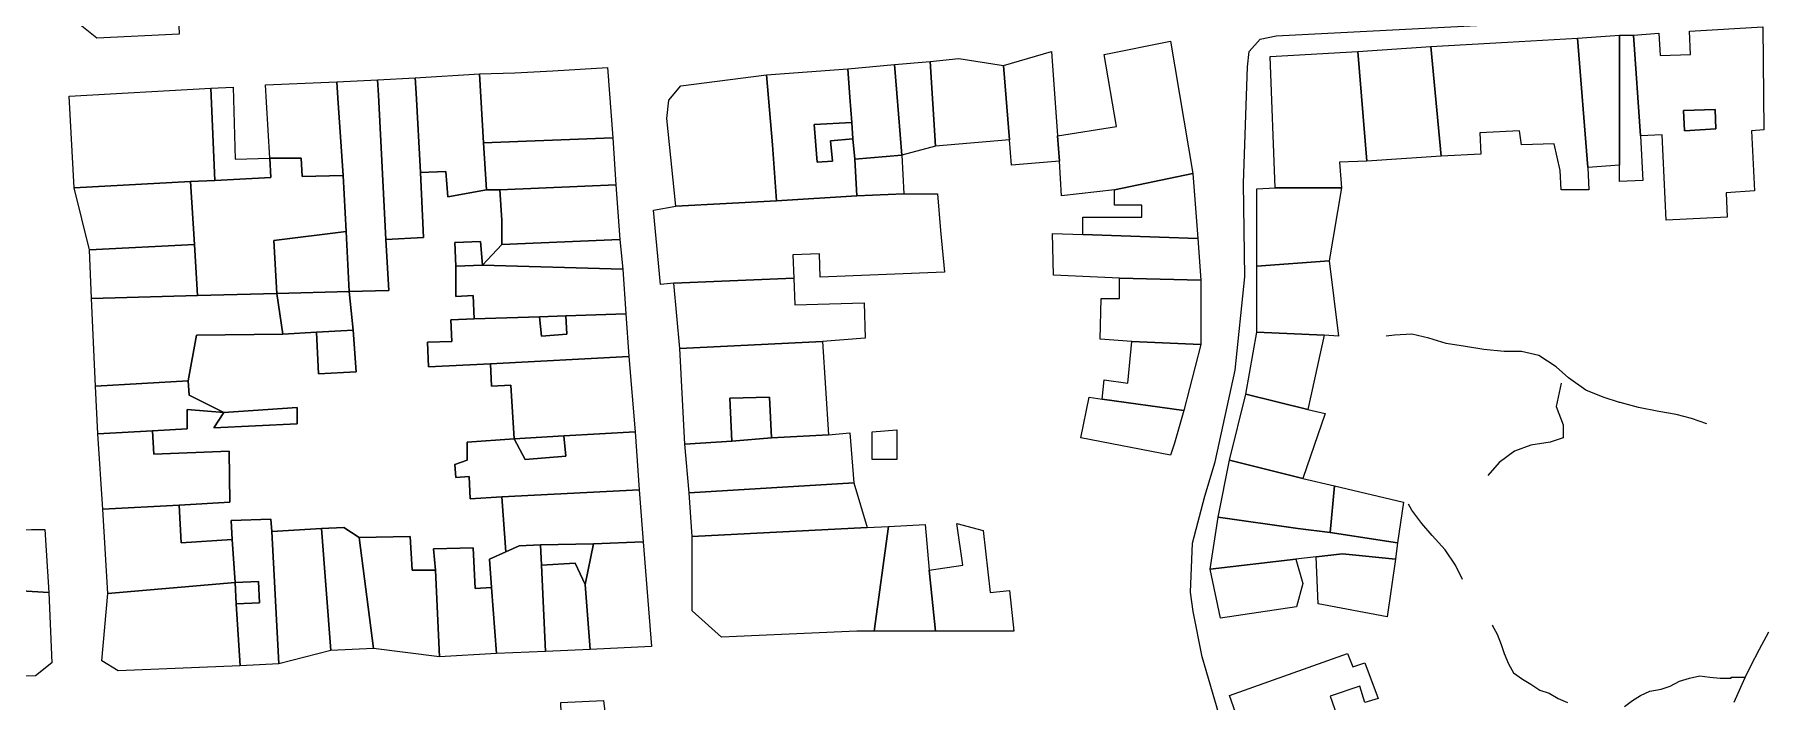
# Model space of a CAD drawing. Header units: inches. Extents: x 1138763 to 1140867, y 1050756 to 1053008.
# Drawn here: x 1139498.6 to 1139711.1, y 1051909.1 to 1051991.1 of the extents above; entities that cross this region are included whole.
import ezdxf

# ---------------------------------------------------------------- set-up
doc = ezdxf.new("R2010")
doc.units = ezdxf.units.IN
doc.header["$MEASUREMENT"] = 0
for name, color, linetype, lineweight in [('LimEdif_AM', 44, 'Continuous', 5), ('ViaPrin_AM', 1, 'Continuous', 15), ('ViaSec_AM', 1, 'Continuous', 18)]:
    doc.layers.add(name, color=color, linetype=linetype, lineweight=lineweight)

msp = doc.modelspace()

# ---------------------------------------------------------------- linework, layer by layer
at = {"layer": 'LimEdif_AM'}
for points in [[(1139515.69, 1052006), (1139516.31, 1051991.12), (1139506.19, 1051990.62), (1139503.56, 1051992.75), (1139502.94, 1052003.62), (1139515.69, 1052006)], [(1139688.06, 1051990.62), (1139693.19, 1051991), (1139693.19, 1051975), (1139689.31, 1051974.75), (1139688.06, 1051990.62)], [(1139693.19, 1051991), (1139694.94, 1051991), (1139695.81, 1051978.62), (1139696.06, 1051973.12), (1139693.19, 1051973), (1139693.19, 1051975), (1139693.19, 1051991)], [(1139695.81, 1051978.62), (1139694.94, 1051991), (1139698.06, 1051991.25), (1139698.19, 1051988.5), (1139701.94, 1051988.62), (1139701.81, 1051991.5), (1139710.81, 1051992), (1139710.94, 1051979.37), (1139709.44, 1051979.25), (1139709.81, 1051971.87), (1139706.31, 1051971.62), (1139706.44, 1051968.62), (1139698.94, 1051968.25), (1139698.44, 1051978.75), (1139695.81, 1051978.62)], [(1139617.56, 1051987.25), (1139623.44, 1051989), (1139624.19, 1051978.62), (1139624.44, 1051975.5), (1139618.56, 1051975), (1139618.31, 1051978.12), (1139617.56, 1051987.25)], [(1139624.44, 1051975.5), (1139624.19, 1051978.62), (1139631.44, 1051979.75), (1139629.94, 1051988.62), (1139638.06, 1051990.25), (1139640.81, 1051974), (1139631.19, 1051972), (1139624.69, 1051971.25), (1139624.44, 1051975.5)], [(1139662.19, 1051975.5), (1139658.81, 1051975.37), (1139659.06, 1051972.25), (1139650.94, 1051972.25), (1139650.31, 1051988.37), (1139661.06, 1051989), (1139662.19, 1051975.5)], [(1139661.06, 1051989), (1139670.06, 1051989.62), (1139671.31, 1051976.12), (1139662.19, 1051975.5), (1139661.06, 1051989)], [(1139670.06, 1051989.62), (1139679.44, 1051990.12), (1139688.06, 1051990.62), (1139689.31, 1051974.75), (1139689.44, 1051972), (1139686.06, 1051972), (1139685.94, 1051974.37), (1139685.19, 1051977.62), (1139681.19, 1051977.5), (1139680.94, 1051979.25), (1139676.06, 1051979), (1139676.19, 1051976.37), (1139671.31, 1051976.12), (1139670.06, 1051989.62)], [(1139553.19, 1051986.25), (1139557.56, 1051986.37), (1139562.19, 1051986.62), (1139568.94, 1051987), (1139569.56, 1051978.37), (1139553.69, 1051977.75), (1139553.19, 1051986.25)], [(1139588.44, 1051986.12), (1139598.44, 1051986.87), (1139598.69, 1051983.37), (1139598.94, 1051980.25), (1139594.31, 1051980), (1139594.69, 1051975.37), (1139596.56, 1051975.5), (1139596.31, 1051978), (1139599.06, 1051978.25), (1139599.31, 1051975.75), (1139599.56, 1051971.25), (1139589.69, 1051970.62), (1139589.19, 1051977.5), (1139588.44, 1051986.12)], [(1139598.44, 1051986.87), (1139604.19, 1051987.37), (1139604.44, 1051983.87), (1139605.06, 1051976.25), (1139599.31, 1051975.75), (1139599.06, 1051978.25), (1139598.94, 1051980.25), (1139598.69, 1051983.37), (1139598.44, 1051986.87)], [(1139604.19, 1051987.37), (1139608.56, 1051987.75), (1139609.19, 1051977.37), (1139605.06, 1051976.25), (1139604.44, 1051983.87), (1139604.19, 1051987.37)], [(1139608.56, 1051987.75), (1139612.06, 1051988.12), (1139617.56, 1051987.25), (1139618.31, 1051978.12), (1139609.19, 1051977.37), (1139608.56, 1051987.75)], [(1139520.19, 1051984.5), (1139522.94, 1051984.62), (1139523.19, 1051975.75), (1139527.44, 1051975.87), (1139527.56, 1051973.5), (1139520.69, 1051973.12), (1139520.19, 1051984.5)], [(1139527.44, 1051975.87), (1139527.06, 1051982.75), (1139526.94, 1051984.87), (1139535.69, 1051985.25), (1139535.81, 1051983.25), (1139536.44, 1051973.75), (1139531.44, 1051973.62), (1139531.31, 1051975.87), (1139527.44, 1051975.87)], [(1139535.69, 1051985.25), (1139540.69, 1051985.5), (1139540.81, 1051983.62), (1139541.69, 1051965.87), (1139542.06, 1051959.62), (1139537.19, 1051959.5), (1139536.81, 1051966.87), (1139536.44, 1051973.75), (1139535.81, 1051983.25), (1139535.69, 1051985.25)], [(1139540.69, 1051985.5), (1139545.31, 1051985.75), (1139545.44, 1051983.87), (1139545.94, 1051974.12), (1139546.31, 1051966.12), (1139541.69, 1051965.87), (1139540.81, 1051983.62), (1139540.69, 1051985.5)], [(1139545.31, 1051985.75), (1139553.19, 1051986.25), (1139553.69, 1051977.75), (1139554.06, 1051972), (1139549.31, 1051971.12), (1139549.06, 1051974.25), (1139545.94, 1051974.12), (1139545.44, 1051983.87), (1139545.31, 1051985.75)], [(1139589.69, 1051970.62), (1139577.31, 1051970), (1139576.19, 1051980.75), (1139576.44, 1051983), (1139577.94, 1051984.75), (1139588.44, 1051986.12), (1139589.19, 1051977.5), (1139589.69, 1051970.62)], [(1139520.69, 1051973.12), (1139517.69, 1051973), (1139503.44, 1051972.25), (1139502.81, 1051983.5), (1139520.19, 1051984.5), (1139520.69, 1051973.12)], [(1139701.19, 1051979.25), (1139705.06, 1051979.5), (1139704.94, 1051981.87), (1139701.06, 1051981.75), (1139701.19, 1051979.25)], [(1139701.19, 1051979.25), (1139701.06, 1051981.75), (1139704.94, 1051981.87), (1139705.06, 1051979.5), (1139701.19, 1051979.25)], [(1139569.56, 1051978.37), (1139569.94, 1051972.62), (1139555.69, 1051972), (1139554.06, 1051972), (1139553.69, 1051977.75), (1139569.56, 1051978.37)], [(1139599.06, 1051978.25), (1139596.31, 1051978), (1139596.56, 1051975.5), (1139594.69, 1051975.37), (1139594.31, 1051980), (1139598.94, 1051980.25), (1139599.06, 1051978.25)], [(1139605.06, 1051976.25), (1139605.31, 1051971.5), (1139599.56, 1051971.25), (1139599.31, 1051975.75), (1139605.06, 1051976.25)], [(1139517.31, 1051945), (1139521.81, 1051944.62), (1139520.56, 1051942.75), (1139530.81, 1051943.25), (1139530.81, 1051945.25), (1139521.81, 1051944.62), (1139517.56, 1051946.75), (1139517.44, 1051948.5), (1139518.44, 1051954.12), (1139529.06, 1051954.25), (1139533.19, 1051954.5), (1139533.44, 1051949.37), (1139538.06, 1051949.62), (1139537.69, 1051954.75), (1139537.19, 1051959.5), (1139542.06, 1051959.62), (1139541.69, 1051965.87), (1139546.31, 1051966.12), (1139545.94, 1051974.12), (1139549.06, 1051974.25), (1139549.31, 1051971.12), (1139554.06, 1051972), (1139555.69, 1051972), (1139555.94, 1051968.25), (1139555.94, 1051965.25), (1139553.56, 1051962.75), (1139553.31, 1051965.62), (1139550.19, 1051965.5), (1139550.31, 1051962.62), (1139550.31, 1051958.87), (1139552.44, 1051959), (1139552.56, 1051956.12), (1139549.69, 1051956), (1139549.81, 1051953.37), (1139546.81, 1051953.25), (1139546.94, 1051950.25), (1139554.56, 1051950.62), (1139554.69, 1051947.87), (1139557.06, 1051948), (1139557.44, 1051941.37), (1139551.69, 1051941), (1139551.69, 1051938.75), (1139550.19, 1051938.25), (1139550.31, 1051936.62), (1139551.94, 1051936.75), (1139552.06, 1051934), (1139555.94, 1051934.25), (1139556.44, 1051927.5), (1139554.44, 1051926.62), (1139554.69, 1051923.12), (1139552.69, 1051923), (1139552.44, 1051928), (1139547.56, 1051927.87), (1139547.81, 1051925.25), (1139544.94, 1051925.25), (1139544.69, 1051929.37), (1139538.44, 1051929.25), (1139536.56, 1051930.5), (1139533.81, 1051930.37), (1139527.69, 1051930), (1139527.56, 1051931.5), (1139522.69, 1051931.37), (1139522.81, 1051929), (1139516.56, 1051928.62), (1139516.31, 1051933.25), (1139522.56, 1051933.62), (1139522.44, 1051939.87), (1139513.19, 1051939.5), (1139513.06, 1051942.37), (1139517.31, 1051942.62), (1139517.31, 1051945)], [(1139536.44, 1051973.75), (1139536.81, 1051966.87), (1139527.94, 1051965.75), (1139528.31, 1051959.25), (1139518.56, 1051959), (1139518.19, 1051965.25), (1139517.69, 1051973), (1139520.69, 1051973.12), (1139527.56, 1051973.5), (1139527.44, 1051975.87), (1139531.31, 1051975.87), (1139531.44, 1051973.62), (1139536.44, 1051973.75)], [(1139640.81, 1051974), (1139641.44, 1051966), (1139627.31, 1051966.5), (1139627.31, 1051968.62), (1139634.56, 1051968.62), (1139634.56, 1051970.12), (1139631.19, 1051970.12), (1139631.19, 1051972), (1139640.81, 1051974)], [(1139517.69, 1051973), (1139518.19, 1051965.25), (1139505.31, 1051964.62), (1139503.44, 1051972.25), (1139517.69, 1051973)], [(1139569.94, 1051972.62), (1139570.44, 1051965.87), (1139555.94, 1051965.25), (1139555.94, 1051968.25), (1139555.69, 1051972), (1139569.94, 1051972.62)], [(1139659.06, 1051972.25), (1139657.56, 1051963.25), (1139648.69, 1051962.62), (1139648.69, 1051972.12), (1139650.94, 1051972.25), (1139659.06, 1051972.25)], [(1139605.31, 1051971.5), (1139609.44, 1051971.5), (1139609.81, 1051967), (1139610.31, 1051961.87), (1139595.06, 1051961.25), (1139594.94, 1051964.12), (1139591.69, 1051964), (1139591.81, 1051961.12), (1139577.06, 1051960.5), (1139575.44, 1051960.37), (1139574.56, 1051969.5), (1139577.31, 1051970), (1139589.69, 1051970.62), (1139599.56, 1051971.25), (1139605.31, 1051971.5)], [(1139537.19, 1051959.5), (1139528.31, 1051959.25), (1139527.94, 1051965.75), (1139536.81, 1051966.87), (1139537.19, 1051959.5)], [(1139553.56, 1051962.75), (1139550.31, 1051962.62), (1139550.19, 1051965.5), (1139553.31, 1051965.62), (1139553.56, 1051962.75)], [(1139570.44, 1051965.87), (1139570.81, 1051962.25), (1139553.56, 1051962.75), (1139555.94, 1051965.25), (1139570.44, 1051965.87)], [(1139641.44, 1051966), (1139641.81, 1051960.87), (1139631.81, 1051961.12), (1139623.69, 1051961.5), (1139623.56, 1051966.62), (1139627.31, 1051966.5), (1139641.44, 1051966)], [(1139518.19, 1051965.25), (1139518.56, 1051959), (1139505.56, 1051958.62), (1139505.31, 1051964.62), (1139518.19, 1051965.25)], [(1139553.56, 1051962.75), (1139570.81, 1051962.25), (1139571.19, 1051956.75), (1139563.81, 1051956.5), (1139560.56, 1051956.37), (1139552.56, 1051956.12), (1139552.44, 1051959), (1139550.31, 1051958.87), (1139550.31, 1051962.62), (1139553.56, 1051962.75)], [(1139657.56, 1051963.25), (1139658.69, 1051954), (1139656.94, 1051954.12), (1139648.69, 1051954.5), (1139648.69, 1051962.62), (1139657.56, 1051963.25)], [(1139528.31, 1051959.25), (1139529.06, 1051954.25), (1139518.44, 1051954.12), (1139517.44, 1051948.5), (1139506.06, 1051947.87), (1139505.56, 1051958.62), (1139518.56, 1051959), (1139528.31, 1051959.25)], [(1139537.19, 1051959.5), (1139537.69, 1051954.75), (1139533.19, 1051954.5), (1139529.06, 1051954.25), (1139528.31, 1051959.25), (1139537.19, 1051959.5)], [(1139591.81, 1051961.12), (1139591.94, 1051957.87), (1139600.44, 1051958.12), (1139600.56, 1051953.75), (1139595.31, 1051953.37), (1139577.81, 1051952.5), (1139577.06, 1051960.5), (1139591.81, 1051961.12)], [(1139641.81, 1051960.87), (1139641.81, 1051953), (1139633.31, 1051953.37), (1139629.44, 1051953.62), (1139629.56, 1051958.62), (1139631.81, 1051958.62), (1139631.81, 1051961.12), (1139641.81, 1051960.87)], [(1139571.19, 1051956.75), (1139571.56, 1051951.5), (1139554.56, 1051950.62), (1139546.94, 1051950.25), (1139546.81, 1051953.25), (1139549.81, 1051953.37), (1139549.69, 1051956), (1139552.56, 1051956.12), (1139560.56, 1051956.37), (1139560.81, 1051954), (1139563.94, 1051954.25), (1139563.81, 1051956.5), (1139571.19, 1051956.75)], [(1139563.81, 1051956.5), (1139563.94, 1051954.25), (1139560.81, 1051954), (1139560.56, 1051956.37), (1139563.81, 1051956.5)], [(1139537.69, 1051954.75), (1139538.06, 1051949.62), (1139533.44, 1051949.37), (1139533.19, 1051954.5), (1139537.69, 1051954.75)], [(1139595.31, 1051953.37), (1139596.06, 1051941.87), (1139589.06, 1051941.5), (1139588.81, 1051946.5), (1139583.94, 1051946.37), (1139584.19, 1051941.12), (1139578.44, 1051940.75), (1139577.81, 1051952.5), (1139595.31, 1051953.37)], [(1139641.81, 1051953), (1139639.69, 1051944.87), (1139629.69, 1051946.25), (1139629.94, 1051948.62), (1139632.81, 1051948.25), (1139633.31, 1051953.37), (1139641.81, 1051953)], [(1139656.94, 1051954.12), (1139654.94, 1051945), (1139647.31, 1051946.87), (1139648.69, 1051954.5), (1139656.94, 1051954.12)], [(1139571.56, 1051951.5), (1139572.31, 1051942.25), (1139563.56, 1051941.75), (1139557.44, 1051941.37), (1139557.06, 1051948), (1139554.69, 1051947.87), (1139554.56, 1051950.62), (1139571.56, 1051951.5)], [(1139517.44, 1051948.5), (1139517.56, 1051946.75), (1139521.81, 1051944.62), (1139517.31, 1051945), (1139517.31, 1051942.62), (1139513.06, 1051942.37), (1139506.31, 1051942), (1139506.06, 1051947.87), (1139517.44, 1051948.5)], [(1139589.06, 1051941.5), (1139584.19, 1051941.12), (1139583.94, 1051946.37), (1139588.81, 1051946.5), (1139589.06, 1051941.5)], [(1139639.69, 1051944.87), (1139638.56, 1051940.87), (1139638.06, 1051939.37), (1139627.06, 1051941.5), (1139628.06, 1051946.5), (1139629.69, 1051946.25), (1139639.69, 1051944.87)], [(1139654.94, 1051945), (1139657.06, 1051944.5), (1139654.31, 1051936.5), (1139645.31, 1051938.75), (1139647.31, 1051946.87), (1139654.94, 1051945)], [(1139521.81, 1051944.62), (1139530.81, 1051945.25), (1139530.81, 1051943.25), (1139520.56, 1051942.75), (1139521.81, 1051944.62)], [(1139513.06, 1051942.37), (1139513.19, 1051939.5), (1139522.44, 1051939.87), (1139522.56, 1051933.62), (1139516.31, 1051933.25), (1139506.94, 1051932.75), (1139506.31, 1051942), (1139513.06, 1051942.37)], [(1139572.31, 1051942.25), (1139572.81, 1051935.12), (1139555.94, 1051934.25), (1139552.06, 1051934), (1139551.94, 1051936.75), (1139550.31, 1051936.62), (1139550.19, 1051938.25), (1139551.69, 1051938.75), (1139551.69, 1051941), (1139557.44, 1051941.37), (1139558.81, 1051938.87), (1139563.81, 1051939.25), (1139563.56, 1051941.75), (1139572.31, 1051942.25)], [(1139596.06, 1051941.87), (1139598.69, 1051942.12), (1139599.19, 1051936), (1139578.94, 1051934.75), (1139578.44, 1051940.75), (1139584.19, 1051941.12), (1139589.06, 1051941.5), (1139596.06, 1051941.87)], [(1139604.44, 1051938.87), (1139601.44, 1051938.87), (1139601.44, 1051942.25), (1139604.44, 1051942.5), (1139604.44, 1051938.87)], [(1139563.56, 1051941.75), (1139563.81, 1051939.25), (1139558.81, 1051938.87), (1139557.44, 1051941.37), (1139563.56, 1051941.75)], [(1139654.31, 1051936.5), (1139658.19, 1051935.62), (1139657.69, 1051929.87), (1139653.69, 1051930.37), (1139643.94, 1051931.75), (1139645.31, 1051938.75), (1139654.31, 1051936.5)], [(1139599.19, 1051936), (1139600.81, 1051930.5), (1139579.31, 1051929.37), (1139578.94, 1051934.75), (1139599.19, 1051936)], [(1139572.81, 1051935.12), (1139573.31, 1051928.75), (1139567.19, 1051928.5), (1139560.69, 1051928.37), (1139558.06, 1051928.25), (1139556.44, 1051927.5), (1139555.94, 1051934.25), (1139572.81, 1051935.12)], [(1139658.19, 1051935.62), (1139666.69, 1051933.62), (1139665.94, 1051928.62), (1139657.69, 1051929.87), (1139658.19, 1051935.62)], [(1139516.31, 1051933.25), (1139516.56, 1051928.62), (1139522.81, 1051929), (1139523.19, 1051923.75), (1139507.56, 1051922.37), (1139506.94, 1051932.75), (1139516.31, 1051933.25)], [(1139527.69, 1051930), (1139528.56, 1051913.75), (1139523.81, 1051913.5), (1139523.31, 1051921.12), (1139526.19, 1051921.25), (1139526.06, 1051923.87), (1139523.19, 1051923.75), (1139522.81, 1051929), (1139522.69, 1051931.37), (1139527.56, 1051931.5), (1139527.69, 1051930)], [(1139657.69, 1051929.87), (1139665.94, 1051928.62), (1139665.69, 1051926.62), (1139659.19, 1051927.25), (1139655.94, 1051926.87), (1139653.44, 1051926.62), (1139642.94, 1051925.37), (1139643.94, 1051931.75), (1139653.69, 1051930.37), (1139657.69, 1051929.87)], [(1139498.19, 1051930.25), (1139499.81, 1051930.25), (1139500.31, 1051922.5), (1139494.19, 1051922.87), (1139494.19, 1051925.87), (1139489.94, 1051925.75), (1139489.81, 1051929.87), (1139498.19, 1051930.25)], [(1139533.81, 1051930.37), (1139534.94, 1051915.37), (1139528.56, 1051913.75), (1139527.69, 1051930), (1139533.81, 1051930.37)], [(1139538.44, 1051929.25), (1139540.19, 1051915.62), (1139534.94, 1051915.37), (1139533.81, 1051930.37), (1139536.56, 1051930.5), (1139538.44, 1051929.25)], [(1139547.81, 1051925.25), (1139548.31, 1051914.62), (1139540.19, 1051915.62), (1139538.44, 1051929.25), (1139544.69, 1051929.37), (1139544.94, 1051925.25), (1139547.81, 1051925.25)], [(1139600.81, 1051930.5), (1139603.44, 1051930.62), (1139601.69, 1051917.75), (1139599.56, 1051917.75), (1139582.94, 1051917), (1139579.31, 1051920.25), (1139579.31, 1051929.37), (1139600.81, 1051930.5)], [(1139603.44, 1051930.62), (1139607.94, 1051930.87), (1139608.44, 1051925.25), (1139609.19, 1051917.75), (1139601.69, 1051917.75), (1139603.44, 1051930.62)], [(1139609.19, 1051917.75), (1139608.44, 1051925.25), (1139612.56, 1051925.87), (1139611.81, 1051931), (1139615.06, 1051930.12), (1139615.94, 1051922.5), (1139618.31, 1051922.75), (1139618.81, 1051917.75), (1139609.19, 1051917.75)], [(1139554.69, 1051923.12), (1139555.31, 1051915), (1139548.31, 1051914.62), (1139547.81, 1051925.25), (1139547.56, 1051927.87), (1139552.44, 1051928), (1139552.69, 1051923), (1139554.69, 1051923.12)], [(1139560.69, 1051928.37), (1139560.81, 1051925.87), (1139561.31, 1051915.25), (1139555.31, 1051915), (1139554.69, 1051923.12), (1139554.44, 1051926.62), (1139556.44, 1051927.5), (1139558.06, 1051928.25), (1139560.69, 1051928.37)], [(1139567.19, 1051928.5), (1139566.19, 1051923.5), (1139564.94, 1051926.12), (1139560.81, 1051925.87), (1139560.69, 1051928.37), (1139567.19, 1051928.5)], [(1139573.31, 1051928.75), (1139574.31, 1051915.87), (1139566.81, 1051915.5), (1139566.19, 1051923.5), (1139567.19, 1051928.5), (1139573.31, 1051928.75)], [(1139665.69, 1051926.62), (1139664.69, 1051919.5), (1139656.19, 1051921.12), (1139655.94, 1051926.87), (1139659.19, 1051927.25), (1139665.69, 1051926.62)], [(1139566.19, 1051923.5), (1139566.81, 1051915.5), (1139561.31, 1051915.25), (1139560.81, 1051925.87), (1139564.94, 1051926.12), (1139566.19, 1051923.5)], [(1139653.44, 1051926.62), (1139654.31, 1051923.62), (1139653.56, 1051920.75), (1139644.19, 1051919.37), (1139642.94, 1051925.37), (1139653.44, 1051926.62)], [(1139494.19, 1051922.87), (1139500.31, 1051922.5), (1139500.69, 1051913.87), (1139498.69, 1051912.25), (1139490.31, 1051912), (1139490.06, 1051923.12), (1139494.19, 1051922.87)], [(1139523.19, 1051923.75), (1139523.31, 1051921.12), (1139523.81, 1051913.5), (1139508.81, 1051912.87), (1139506.81, 1051914.12), (1139507.56, 1051922.37), (1139523.19, 1051923.75)], [(1139523.31, 1051921.12), (1139523.19, 1051923.75), (1139526.06, 1051923.87), (1139526.19, 1051921.25), (1139523.31, 1051921.12)], [(1139655.56, 1051899.87), (1139653.06, 1051899), (1139649.56, 1051897.75), (1139645.31, 1051909.87), (1139659.81, 1051915), (1139660.44, 1051913.37), (1139661.94, 1051913.87), (1139663.56, 1051909.5), (1139661.94, 1051909), (1139661.31, 1051911), (1139657.69, 1051909.75), (1139660.56, 1051901.62), (1139655.56, 1051899.87)], [(1139563.19, 1051909), (1139568.44, 1051909.25), (1139569.81, 1051898), (1139565.69, 1051897.75), (1139563.56, 1051897.62), (1139563.19, 1051909)]]:
    msp.add_lwpolyline(points, dxfattribs=at)
at = {"layer": 'ViaPrin_AM'}
for points in [[(1139645.57, 1051902.28), (1139641.95, 1051914.6), (1139640.85, 1051920.16), (1139640.51, 1051922.55), (1139640.75, 1051928.55), (1139642.28, 1051934.35), (1139643.56, 1051938.56), (1139646.02, 1051949.82), (1139647.18, 1051961.29), (1139647.03, 1051972.81), (1139647.53, 1051987.1), (1139647.73, 1051988.99), (1139649.07, 1051990.5), (1139651.05, 1051990.92), (1139693.18, 1051993.08), (1139710.36, 1051993.96), (1139711.69, 1051993.19)], [(1139707.3, 1051909.05), (1139708.26, 1051911.25), (1139708.65, 1051912.08), (1139709.29, 1051913.43), (1139710.39, 1051915.56), (1139711.56, 1051917.67)]]:
    msp.add_lwpolyline(points, dxfattribs=at)
at = {"layer": 'ViaSec_AM'}
for points in [[(1139703.94, 1051943.25), (1139702.06, 1051943.87), (1139700.19, 1051944.37), (1139698.06, 1051944.75), (1139695.56, 1051945.25), (1139693.31, 1051945.87), (1139693.19, 1051945.87), (1139691.19, 1051946.5), (1139689.06, 1051947.37), (1139686.94, 1051948.87), (1139685.44, 1051950.25), (1139683.31, 1051951.62), (1139681.19, 1051952.12), (1139679.06, 1051952.12), (1139676.56, 1051952.37), (1139674.31, 1051952.75), (1139671.94, 1051953.12), (1139669.81, 1051953.75), (1139667.69, 1051954.25), (1139665.56, 1051954.12), (1139664.56, 1051954)], [(1139686.06, 1051948.25), (1139685.44, 1051945.37), (1139686.31, 1051943.12), (1139686.31, 1051941.5), (1139684.69, 1051941), (1139682.31, 1051940.62), (1139680.31, 1051939.87), (1139678.44, 1051938.5), (1139677.06, 1051936.87)], [(1139673.94, 1051924.12), (1139673.06, 1051925.87), (1139671.81, 1051927.75), (1139670.19, 1051929.5), (1139668.94, 1051931), (1139667.69, 1051932.62), (1139667.31, 1051933.37)], [(1139677.69, 1051918.37), (1139677.56, 1051918.5), (1139678.19, 1051917.37), (1139678.69, 1051916.12), (1139679.06, 1051915), (1139679.56, 1051913.75), (1139680.19, 1051912.62), (1139681.31, 1051911.87), (1139682.31, 1051911.25), (1139683.44, 1051910.5), (1139684.56, 1051910.12), (1139685.69, 1051909.5), (1139686.81, 1051909)], [(1139693.81, 1051908.5), (1139694.81, 1051909.25), (1139695.81, 1051909.87), (1139696.94, 1051910.37), (1139698.31, 1051910.62), (1139699.44, 1051911), (1139700.56, 1051911.62), (1139701.81, 1051912), (1139703.06, 1051912.25), (1139704.31, 1051912.12), (1139705.56, 1051912), (1139706.94, 1051912), (1139706.94, 1051912.12), (1139708.69, 1051912.12)]]:
    msp.add_lwpolyline(points, dxfattribs=at)

doc.saveas('drawing.dxf')
